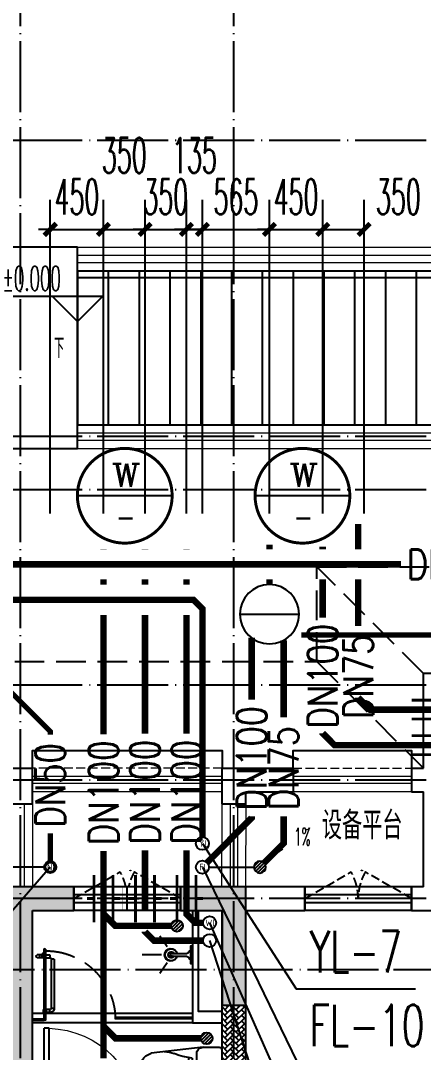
# Model space of a CAD drawing. Extents: x 27938 to 1507990, y 110129 to 923079.
# Drawn here: x 857617 to 861017, y 680459 to 689168 of the extents above; entities that cross this region are included whole.
import ezdxf
from ezdxf.enums import TextEntityAlignment as Align

# ---------------------------------------------------------------- set-up
doc = ezdxf.new("R2010")
doc.units = 0
doc.header["$LTSCALE"] = 1000
doc.header["$MEASUREMENT"] = 0
doc.linetypes.add('DASH', pattern=[0.35, 0.25, -0.1])
doc.linetypes.add('DOTE', pattern=[2.42, 2, -0.2, 0.02, -0.2])
for name, color, linetype in [('COLUMN', 9, 'Continuous'), ('CURTWALL', 4, 'Continuous'), ('DIM_ELEV', 3, 'Continuous'), ('DIM_SYMB', 3, 'Continuous'), ('DIM_凝结', 150, 'Continuous'), ('DIM_废水', 31, 'Continuous'), ('DIM_污水', 2, 'Continuous'), ('DIM_雨水', 4, 'Continuous'), ('DIM_餐饮排水', 31, 'Continuous'), ('DOTE', 1, 'Continuous'), ('IP-bath&kitchen-JOHNSON', 4, 'Continuous'), ('LVTRY', 6, 'Continuous'), ('P-bath&kitchen-JOHNSON', 4, 'Continuous'), ('PIPE-凝结', 150, 'N'), ('PIPE-废水', 31, 'TG_F'), ('PIPE-污水', 2, 'W'), ('PIPE-管井排水', 210, 'GF'), ('PIPE-雨水', 4, 'TG_Y'), ('PIPE-餐饮排水', 41, 'P'), ('PUB_HATCH', 8, 'Continuous'), ('PUB_TEXT', 4, 'Continuous'), ('STAIR', 2, 'Continuous'), ('TEXT_凝结', 7, 'Continuous'), ('TEXT_废水', 7, 'Continuous'), ('TEXT_污水', 7, 'Continuous'), ('TEXT_雨水', 7, 'Continuous'), ('TEXT_餐饮排水', 7, 'Continuous'), ('TWT_DIM', 3, 'Continuous'), ('VALVE_污水', 7, 'Continuous'), ('VALVE_餐饮排水', 7, 'Continuous'), ('VPIPE-中水', 122, 'Continuous'), ('VPIPE-凝结', 150, 'N'), ('VPIPE-废水', 31, 'Continuous'), ('VPIPE-污水', 2, 'W'), ('VPIPE-雨水', 4, 'Y'), ('VPIPE-餐饮排水', 41, 'P'), ('WALL', 9, 'Continuous'), ('WELL_污水', 2, 'Continuous'), ('WINDOW', 4, 'Continuous'), ('WINDOW_TEXT', 7, 'Continuous'), ('保温', 6, 'Continuous'), ('卫生间', 6, 'Continuous'), ('机电标识类', 1, 'Continuous'), ('看线', 251, 'Continuous')]:
    doc.layers.add(name, color=color, linetype=linetype)
for name, color, linetype, lineweight in [('平面-排水沟', 86, 'Continuous', 15), ('平面-栏杆', 135, 'Continuous', 15), ('平面-看线', 45, 'Continuous', 15), ('平面-空调室内机', 176, 'Continuous', 9), ('空调', 76, 'Continuous', 13)]:
    doc.layers.add(name, color=color, linetype=linetype, lineweight=lineweight)
doc.styles.add('_TCH_DIM', font='SIMPLEX.shx', dxfattribs={"width": 0.7, "bigfont": 'GBCBIG.shx'})
doc.styles.add('_TCH_DIM_T3', font='SIMPLEX.shx', dxfattribs={"width": 0.494118, "bigfont": 'GBCBIG.shx'})
doc.styles.add('_TCH_WINDOW', font='SIMPLEX.shx', dxfattribs={"width": 0.7, "height": 3.5, "bigfont": 'GBCBIG.shx'})
doc.styles.add('_TWT_CIRCLE', font='COMPLEX', dxfattribs={"width": 1.1, "height": 3.5, "bigfont": 'HZTXT'})
doc.styles.add('_TWT_PIPEDN', font='SIMPLEX', dxfattribs={"width": 0.8, "height": 3.5, "bigfont": 'HZTXT'})
doc.styles.add('_TWT_SERIAL', font='SIMPLEX', dxfattribs={"width": 0.8, "height": 3.5, "bigfont": 'HZTXT'})
doc.styles.get("Standard").update_dxf_attribs({"font": 'gbenor.shx', "bigfont": 'gbcbig.shx'})
doc.styles.add('TG_LINETYPE', font='SIMPLEX', dxfattribs={"width": 0.8, "height": 3, "bigfont": 'HZTXT'})
doc.linetypes.add('GF', pattern='A,3,-0.2,["GF",Standard,S=0.25,R=0,X=-0.1,Y=-0.115],-0.35', length=3.55)
doc.linetypes.add('N', pattern='A,3,-0.2,["N",Standard,S=0.25,R=0,X=-0.1,Y=-0.115],-0.2', length=3.4)
doc.linetypes.add('P', pattern='A,3,-0.2,["P",Standard,S=0.25,R=0,X=-0.1,Y=-0.115],-0.2', length=3.4)
doc.linetypes.add('TG_F', pattern='A,2,-0.3,["F",TG_LINETYPE,S=0.1,R=0,X=-0.23,Y=-0.15],0', length=2.3)
doc.linetypes.add('TG_Y', pattern='A,2,-0.229,["Y",TG_LINETYPE,S=0.1,R=0,X=-0.229,Y=-0.15],0', length=2.229)
doc.linetypes.add('W', pattern='A,3,-0.2,["W",Standard,S=0.25,R=0,X=-0.1,Y=-0.115],-0.2', length=3.4)
doc.linetypes.add('Y', pattern='A,3,-0.2,["Y",Standard,S=0.25,R=0,X=-0.1,Y=-0.115],-0.2', length=3.4)
doc.dimstyles.new('_TWT_ARCH&&100', dxfattribs={"dimtxt": 297.5, "dimasz": 100, "dimexe": 250, "dimexo": 300, "dimgap": 126.25, "dimtad": 1, "dimdec": 0, "dimzin": 0, "dimdsep": 46, "dimtxsty": '_TCH_DIM_T3', "dimblk": 'ARCHTICK', "dimcen": 0.09, "dimclrt": 7, "dimazin": 2, "dimtfac": 1, "dimtdec": 0, "dimtix": 1, "dimtmove": 2, "dimatfit": 3, "dimfxl": 1, "dimtolj": 1, "dimtzin": 0, "dimarcsym": 0})

# ---------------------------------------------------------------- blocks, each defined once
blk = doc.blocks.new('A$C148B7D8E')
at = {"layer": '卫生间', "color": 159, "linetype": 'DASH', "true_color": 0x22346e}
for p, q in [((17000, 9900), (17900, 10800)), ((17900, 10000), (17000, 9100))]:
    blk.add_line(p, q, dxfattribs=at)
blk.add_lwpolyline([(25100, 9000), (24300, 9000), (24300, 10000), (17900, 10000), (17900, 10800), (16100, 10800), (16100, 11800)], dxfattribs=at)
blk = doc.blocks.new('GFDGFSDFGD')
at = {"layer": 'PUB_HATCH'}
for points in [[(450766.6, 373023.7), (450216.6, 373023.7), (450216.6, 370023.7), (450416.6, 370023.7), (450416.6, 372823.7), (450766.6, 372823.7)], [(451666.7, 373023.7), (451666.7, 372823.7), (452016.6, 372823.7), (452016.6, 372023.7), (452216.6, 372023.7), (452216.6, 373023.7)]]:
    blk.add_hatch(color=0, dxfattribs=at).paths.add_polyline_path(points)
at = {"layer": 'COLUMN', "color": 0}
for p, q in [((450766.6, 373023.7), (450216.6, 373023.7)), ((450766.6, 372823.7), (450766.6, 373023.7)), ((451666.7, 373023.7), (451666.7, 372823.7)), ((452216.6, 373023.7), (451666.7, 373023.7)), ((452216.6, 372023.7), (452216.6, 373023.7)), ((450416.6, 370023.7), (450416.6, 372823.7)), ((450416.6, 372823.7), (450766.6, 372823.7)), ((451666.7, 372823.7), (452016.6, 372823.7)), ((452016.6, 372823.7), (452016.6, 372023.7)), ((452016.6, 372023.7), (452216.6, 372023.7))]:
    blk.add_line(p, q, dxfattribs=at)
blk = doc.blocks.new('GDFGDGRD')
at = {"layer": '保温', "linetype": 'ByBlock', "ltscale": 10}
h = blk.add_hatch(dxfattribs=at)
h.set_pattern_fill('AR-HBONE', color=251, scale=55)
h.set_pattern_definition([(45, (0, 0), (0, 47.4157523), [100.584, -33.528]), (135, (23.708, 23.708), (3e-15, 47.4157523), [100.584, -33.528])])
h.paths.add_polyline_path([(439016.6, 370023.7), (439016.6, 372023.7), (439216.6, 372023.7), (439216.6, 370023.7)])
blk = doc.blocks.new('dongkong')
blk.add_wipeout([(-603756, 210771), (-603756, 210570.8), (-603836, 210570.8), (-603836, 210771)])
at = {"layer": '机电标识类', "color": 250, "linetype": 'DASH', "ltscale": 400}
for p, q in [((-603796, 210771), (-603796, 210570.8)), ((-603896, 210670.7), (-603696, 210670.7))]:
    blk.add_line(p, q, dxfattribs=at)
at = {"layer": '空调', "color": 6, "linetype": 'DASH', "const_width": 2}
blk.add_lwpolyline([(-603756, 210771), (-603756, 210570.8), (-603836, 210570.8), (-603836, 210771)], close=True, dxfattribs=at)
blk = doc.blocks.new('rrrrrrrrrrrra')
at = {"color": 0}
for p, q in [((-112.4, 458.7), (-112.4, 324.3)), ((252.6, 483.7), (-87.4, 483.7)), ((277.6, 324.3), (277.6, 458.7)), ((-112.4, 324.3), (-63.7, -103.4)), ((-59.1, 271.1), (224.3, 271.1)), ((277.6, 324.3), (227.5, -115.6)), ((-20.6, 232.4), (-34.2, 153.6)), ((191.3, 200.5), (-26.1, 200.5)), ((185.8, 232.4), (-20.6, 232.4)), ((185.8, 232.4), (199.4, 153.6))]:
    blk.add_line(p, q, dxfattribs=at)
for centre, radius, start, end in [((-87.4, 458.7), 25, 90, 180), ((252.6, 458.7), 25, 0, 90), ((-59.1, 324.3), 53.3, 180, 270), ((224.3, 324.3), 53.3, 270, 0), ((-322.6, 209.8), 293.8, 333.53685, 351.48282), ((487.8, 209.8), 293.8, 188.51718, 206.46315), ((149, -3.2), 224.1, 158.52022, 180), ((16.2, -3.2), 224.1, 0, 21.47978), ((83.8, -63.6), 152.8, 195.07732, 340.11812)]:
    blk.add_arc(centre, radius, start, end, dxfattribs=at)
blk = doc.blocks.new('A$C1E0F638F')
at = {"color": 0}
for points in [[(499.7, 435.1), (499.7, 85.1), (0, 85.1), (0, 435.1)], [(269.9, 30), (229.9, 30), (229.9, 195), (269.9, 195)], [(119.9, 0), (179.9, 0), (179.9, 60), (119.9, 60)], [(146.9, 55), (152.9, 55), (152.9, 5), (146.9, 5)], [(229.9, 30), (269.9, 30), (269.9, 10), (229.9, 10)], [(379.9, 0), (319.9, 0), (319.9, 60), (379.9, 60)], [(352.9, 55), (346.9, 55), (346.9, 5), (352.9, 5)]]:
    blk.add_lwpolyline(points, close=True, dxfattribs=at)
blk.add_lwpolyline([(269.9, 60), (279.9, 60), (279.9, 0), (219.9, 0), (219.9, 60), (229.9, 60)], dxfattribs=at)
blk.add_circle((249.9, 236.3), 26, dxfattribs=at)
blk = doc.blocks.new('$lvtry$00000171')
at = {"color": 0}
for p, q in [((-74, 11), (-11, 74)), ((-70, -27), (27, 70)), ((-53, -53), (53, 53)), ((-27, -70), (70, 27)), ((11, -74), (74, -11))]:
    blk.add_line(p, q, dxfattribs=at)
blk.add_circle((0, 0), 75, dxfattribs=at)
blk.add_point((0, 0), dxfattribs=at)
blk = doc.blocks.new('135')
blk.add_hatch(color=0).paths.add_polyline_path([(4.8, 1.8), (3.6, -1), (-4.7, 2.5), (-3.5, 5.3)])
at = {"color": 0}
for p, q in [((-6.3, 2.6), (5.4, -2.3)), ((-5.7, 2.9), (-5.2, 2.7)), ((-5.6, 18.9), (-3.4, 19.4)), ((-3.4, 19.4), (-5.5, 19.4)), ((5.2, 10.9), (-5.3, 10.9)), ((5.2, 9.7), (-5.2, 9.7)), ((-5.2, 2.7), (-3.8, 5.9)), ((-5, 10.9), (-5, 30.5)), ((-3.8, 5.9), (5.4, 2.1)), ((0, 0), (0, 39.1)), ((5.6, 18.9), (3.4, 19.3)), ((3.4, 19.3), (5.6, 19.3)), ((4.1, -1.2), (5.4, 2.1)), ((5, 10.9), (5, 32.3)), ((4.1, -1.2), (5.7, -1.8))]:
    blk.add_line(p, q, dxfattribs=at)
for centre, radius, start, end in [((6.2, 15.8), 13.5, 151.01474, 204.84033), ((13.5, 4.2), 20.5, 163.09243, 182.0012), ((-6, 3.6), 1, 184.22753, 248.46611), ((8.6, 15.5), 14.6, 166.278, 198.09535), ((13.5, 4.2), 19.5, 163.74431, 182.52687), ((-5.5, 3.3), 0.5, 181.9385, 247.25971), ((-5.2, 22.1), 0.5, 335.76434, 151.01474), ((3.8, 18.1), 9.42, 155.76434, 171.97728), ((5.2, 22.3), 0.5, 29.84246, 204.57404), ((-5.9, 17.2), 11.7, 10.47502, 24.57404), ((29.1, 6.7), 24, 172.94395, 199.23182), ((-6.3, 15.4), 12.4, 338.64492, 16.0476), ((-6, 15.8), 13.4, 334.91114, 29.84246), ((26.4, 6.3), 20.6, 169.14538, 199.95258), ((5.9, -1.2), 1.17, 247.45971, 19.95258), ((5.9, -1.4), 0.5, 247.45971, 19.23182)]:
    blk.add_arc(centre, radius, start, end, dxfattribs=at)
blk.add_open_spline([(-5, 30.5), (-4.1, 31.3), (-2.3, 33), (0.9, 29.2), (3.5, 31.1), (5, 32.3)], degree=3, knots=[0, 0, 0, 0, 3.066329, 6.218313, 11.124135, 11.124135, 11.124135, 11.124135], dxfattribs=at)
blk = doc.blocks.new('SDFAWERAWER')
at = {"layer": 'LVTRY', "color": 0}
for p, q in [((593941.2, -1242210.1), (593783.7, -1242594.8)), ((593941.2, -1242210.1), (593964.6, -1242219.7)), ((593987.8, -1242190.5), (593978.2, -1242214)), ((594007.5, -1242226), (593978.2, -1242214)), ((594017.1, -1242202.5), (593987.8, -1242190.5)), ((594015.8, -1242220.4), (594027.2, -1242192.7)), ((594025.7, -1242203.9), (594018.5, -1242221.5)), ((594025.4, -1242210.8), (594021.5, -1242220.3)), ((594022.6, -1242211.4), (594029.8, -1242193.8)), ((594025.4, -1242210.8), (594031.1, -1242196.8)), ((594027.2, -1242192.7), (594033, -1242195.1)), ((594029.8, -1242193.8), (594031.1, -1242196.8)), ((594032.2, -1242197.2), (594033, -1242195.1)), ((594033, -1242195.1), (594034, -1242197.4)), ((594033.8, -1242197.9), (594034, -1242197.4)), ((594047.3, -1242200.9), (594035.9, -1242228.7)), ((594037.3, -1242210.8), (594088, -1242231.6)), ((594038.6, -1242229.7), (594045.2, -1242213.6)), ((594041.6, -1242228.5), (594051.2, -1242205)), ((594049.9, -1242202), (594043.3, -1242218.2)), ((594047.3, -1242200.9), (594049.9, -1242202)), ((594049.9, -1242202), (594051.2, -1242205)), ((593964.6, -1242219.7), (593807.2, -1242604.4)), ((594015.8, -1242220.4), (594021.7, -1242222.8)), ((594018.5, -1242221.5), (594021.5, -1242220.3)), ((594022.6, -1242220.7), (594021.7, -1242222.8)), ((594021.7, -1242222.8), (594023.9, -1242221.9)), ((594024.2, -1242221.4), (594023.9, -1242221.9)), ((594027.7, -1242234.3), (594078.4, -1242255)), ((594035.9, -1242228.7), (594038.6, -1242229.7)), ((594038.6, -1242229.7), (594041.6, -1242228.5)), ((594057.1, -1242246.3), (594066.7, -1242222.8)), ((593783.7, -1242594.8), (593807.2, -1242604.4)), ((593803.2, -1242641.3), (593812.8, -1242617.9)), ((593803.2, -1242641.3), (593832.6, -1242653.3)), ((593812.8, -1242617.9), (593842.2, -1242629.9)), ((593842.2, -1242629.9), (593832.6, -1242653.3)), ((593845.2, -1242628.6), (593833.8, -1242656.3)), ((593847.8, -1242629.7), (593836.5, -1242657.4)), ((593845.2, -1242628.6), (593842.2, -1242629.9)), ((593847.8, -1242629.7), (593845.2, -1242628.6)), ((593847.1, -1242661.8), (593858.5, -1242634.1)), ((593849.8, -1242662.9), (593861.2, -1242635.2)), ((593852.1, -1242661.9), (593862.1, -1242637.4)), ((593858.5, -1242634.1), (593861.2, -1242635.2)), ((593861.2, -1242635.2), (593862.1, -1242637.4)), ((593833.8, -1242656.3), (593832.6, -1242653.3)), ((593836.5, -1242657.4), (593833.8, -1242656.3)), ((593847.1, -1242661.8), (593849.8, -1242662.9))]:
    blk.add_line(p, q, dxfattribs=at)
blk.add_lwpolyline([(593823.5, -1242717), (594045.8, -1242173.9), (594036.5, -1242170.2), (593814.2, -1242713.2)], close=True, dxfattribs=at)
blk.add_arc((594075.3, -1242240), 15.3, 281.79322, 33.70188, dxfattribs=at)
for centre, major_axis, start_param, end_param in [((593974.2, -1242223.6), (3.93, 9.6), 0, 1.570796), ((593816.8, -1242608.3), (13.5, 33.1), 1.570796, 3.141593), ((593816.8, -1242608.3), (3.93, 9.6), 1.570796, 3.141593)]:
    blk.add_ellipse(centre, major_axis=major_axis, ratio=1, start_param=start_param, end_param=end_param, dxfattribs=at)
at = {"layer": 'P-bath&kitchen-JOHNSON', "color": 0, "linetype": 'DASH'}
blk.add_arc((593809.8, -1242714), 586.2, 67.53695, 157.13247, dxfattribs=at)
at = {"layer": 'LVTRY', "color": 8, "xscale": -1, "rotation": 157.7329157530927}
blk.add_blockref('135', (594045.3, -1242161.9), dxfattribs=at)
blk = doc.blocks.new('A$C5DCB2F21')
at = {"layer": 'IP-bath&kitchen-JOHNSON', "color": 0}
for p, q in [((-68.3, -213.2), (-157.7, -275)), ((68.2, -213.2), (157.6, -275)), ((-0.1, -261.4), (-0.1, -424.7))]:
    blk.add_line(p, q, dxfattribs=at)
for centre, major_axis, ratio, start_param, end_param in [((0, -178.8), (-51, 0), 0.990052, -1.36297, 4.504563), ((0, -177.8), (-26.8, 0), 0.994812, -1.167677, 4.309269)]:
    blk.add_ellipse(centre, major_axis=major_axis, ratio=ratio, start_param=start_param, end_param=end_param, dxfattribs=at)
at = {"layer": 'LVTRY', "color": 0}
for p, q in [((73.6, 0), (-73.6, 0)), ((-10.5, -173.5), (-10.5, -49.3)), ((10.6, -173.5), (10.6, -49.3))]:
    blk.add_line(p, q, dxfattribs=at)
blk.add_lwpolyline([(73.6, 0), (73.6, -15.8), (-73.6, -15.8), (-73.6, 0)], dxfattribs=at)
for points in [[(-26.3, -30.7, -0.364142), (-37.8, -15.8, -0.020495)], [(-10.5, -49.4, 0.214893), (-26.3, -30.7, 7.649644)], [(10.6, -49.3, -0.21439), (26.3, -30.7, -7.649644)], [(26.3, -30.7, 0.364142), (37.8, -15.8, 0.020495)]]:
    blk.add_lwpolyline(points, format="xyb", dxfattribs=at)
blk.add_arc((0, -173.5), 10.5, 180, 0, dxfattribs=at)
for centre, major_axis, ratio, start_param, end_param in [((0, -181.3), (53.6, 0), 0.987577, 1.76809, 7.656688), ((-12.4, -164.7), (0, 1.43), 0.85, -1.570796, 4.712389), ((12.5, -164.7), (0, 1.43), 0.85, 4.712389, 10.995574), ((-12.4, -189.2), (0, 1.43), 0.85, 4.712389, 10.995574), ((12.5, -189.2), (0, 1.43), 0.85, 4.712389, 10.995574)]:
    blk.add_ellipse(centre, major_axis=major_axis, ratio=ratio, start_param=start_param, end_param=end_param, dxfattribs=at)
blk = doc.blocks.new('$TCHSYS$DOOR2D')
for p, q in [((0.45, 0.975), (0.5, 0.975)), ((0.45, 0), (0.45, 0.975)), ((0.5, 0), (0.5, 0.975)), ((0.5, 0), (0.45, 0))]:
    blk.add_line(p, q)
at = {"lineweight": 13}
blk.add_arc((0.475, 0), 0.975, 91.4693, 180, dxfattribs=at)
blk = doc.blocks.new('DSGDFGF')
at = {"layer": 'CURTWALL', "color": 0}
for p, q in [((676992.3, 342105.3), (676292.3, 342105.3)), ((676292.3, 342105.3), (676292.3, 342055.3)), ((676992.3, 342055.3), (676992.3, 342105.3)), ((677892.3, 342105.3), (677792.3, 342105.3)), ((677792.3, 342105.3), (677792.3, 342055.3)), ((677892.3, 342055.3), (677892.3, 342105.3)), ((676292.3, 342088.7), (676992.3, 342088.7)), ((676292.3, 342072), (676992.3, 342072)), ((676292.3, 342055.3), (676992.3, 342055.3)), ((677792.3, 342088.7), (677892.3, 342088.7)), ((677792.3, 342072), (677892.3, 342072)), ((677792.3, 342055.3), (677892.3, 342055.3))]:
    blk.add_line(p, q, dxfattribs=at)
at = {"layer": 'IP-bath&kitchen-JOHNSON', "color": 0}
for p, q in [((676542.3, 342985), (677892.3, 342985)), ((676542.3, 342950), (677192.3, 342950)), ((676542.3, 342940), (677192.3, 342940)), ((676542.3, 342905), (677892.3, 342905)), ((677192.3, 342940), (677192.3, 342950)), ((677892.3, 342940), (677792.3, 342940)), ((677792.3, 342930), (677792.3, 342940)), ((677892.3, 342930), (677792.3, 342930))]:
    blk.add_line(p, q, dxfattribs=at)
for points in [[(676542.3, 343855.3), (676542.3, 342905), (676292.3, 342905)], [(676492.3, 343855.3), (676492.3, 343005), (676292.3, 343005)]]:
    blk.add_lwpolyline(points, dxfattribs=at)
at = {"layer": 'LVTRY', "color": 0}
blk.add_lwpolyline([(676892.3, 341155.3), (676292.3, 341155.3), (676292.3, 342055.3), (676892.3, 342055.3)], close=True, dxfattribs=at)
at = {"layer": 'CURTWALL', "color": 0, "xscale": 800, "yscale": 800, "zscale": 50, "rotation": 5.54452612062199e-09}
blk.add_blockref('$TCHSYS$DOOR2D', (677392.3, 342080.3), dxfattribs=at)
at = {"layer": 'IP-bath&kitchen-JOHNSON', "color": 8}
for name, p, rotation in [('A$C5DCB2F21', (676542.3, 343480.3), 90.00848852444699), ('SDFAWERAWER', (-342526.2, 1268090.5), 22.25976934310714)]:
    blk.add_blockref(name, p, dxfattribs=dict(at, rotation=rotation))
at = {"layer": 'LVTRY', "color": 8, "xscale": -0.6666666667107826, "yscale": 0.6666666667107826}
for p in [(676672.3, 343725.3), (676422.3, 342775.3)]:
    blk.add_blockref('$lvtry$00000171', p, dxfattribs=at)
at = {"layer": 'LVTRY', "color": 8, "extrusion": (0, 0, -1), "xscale": -1, "zscale": -1, "rotation": 270}
blk.add_blockref('rrrrrrrrrrrra', (-676776.1, 342422.6), dxfattribs=at)
at = {"layer": 'LVTRY', "color": 8, "xscale": -1, "rotation": 270}
blk.add_blockref('A$C1E0F638F', (676357.2, 341355.6), dxfattribs=at)
blk = doc.blocks.new('$TWTSYS$00000190')
blk.add_line((0, 0.5, 0), (0, -0.5, 0))
blk.add_circle((0, 0, 0), 0.5)
blk = doc.blocks.new('A$C62CD4B6E')
at = {"layer": 'DIM_ELEV', "color": 8}
for p, q in [((15690, -1018.5), (14759.1, -1018.5)), ((15480, -1228.5), (15270, -1018.5)), ((15480, -1228.5), (15690, -1018.5))]:
    blk.add_line(p, q, dxfattribs=at)
at = {"layer": 'DIM_SYMB', "color": 8}
blk.add_lwpolyline([(15380.6, -1450, 0, 0, 0), (19900, -1450, 0, 40, 0), (19750, -1450, 0, 0, 0)], format="xyseb", dxfattribs=at)
at = {"layer": 'STAIR', "color": 8}
for p, q in [((15480, -800), (19900, -800)), ((15480, -800), (15480, -2100)), ((19900, -860), (15480, -860)), ((15740, -800), (15740, -2100)), ((16000, -800), (16000, -2100)), ((16260, -800), (16260, -2100)), ((16520, -800), (16520, -2100)), ((16780, -800), (16780, -2100)), ((17040, -800), (17040, -2100)), ((17300, -800), (17300, -2100)), ((17560, -800), (17560, -2100)), ((17820, -800), (17820, -2100)), ((18080, -800), (18080, -2100)), ((18340, -800), (18340, -2100)), ((15480, -2100), (19900, -2100))]:
    blk.add_line(p, q, dxfattribs=at)
blk.add_lwpolyline([(15480, -600), (13980, -600), (13980, -2300), (15480, -2300)], close=True, dxfattribs=at)
at = {"layer": '平面-栏杆', "color": 8}
for p, q in [((15480, -670), (20100, -670)), ((15480, -730), (20100, -730)), ((15480, -2170), (19900, -2170)), ((15480, -2230), (19900, -2230))]:
    blk.add_line(p, q, dxfattribs=at)
at = {"layer": '平面-看线', "color": 8}
for p, q in [((15480, -600), (20100, -600)), ((15480, -800), (15480, -600)), ((15480, -800), (20100, -800)), ((15480, -2100), (19900, -2100)), ((15480, -2300), (15480, -2100)), ((15480, -2300), (19900, -2300))]:
    blk.add_line(p, q, dxfattribs=at)
at = {"layer": 'DIM_ELEV', "color": 7, "style": '_TCH_DIM', "width": 0.494118}
blk.add_text('%%P0.000', height=208.25, dxfattribs=at).set_placement((14845.9, -969.5))
at = {"layer": 'DIM_SYMB', "color": 7, "style": '_TCH_DIM', "width": 0.7}
blk.add_text('下', height=168.8, dxfattribs=at).set_placement((15281.6, -1537.5))
blk = doc.blocks.new('_ArchTick')
at = {"color": 0, "linetype": 'ByBlock', "const_width": 0.4}
blk.add_lwpolyline([(-0.5, -0.5), (0.5, 0.5)], dxfattribs=at)
blk = doc.blocks.new('*D701')
at = {"layer": 'Defpoints', "color": 0}
for p in [(860516.6, 687405.6), (860166.6, 684707.2), (860516.6, 684707.2)]:
    blk.add_point(p, dxfattribs=at)
at = {"layer": 'TWT_DIM', "color": 0, "lineweight": -2}
for p, q in [((860166.6, 685007.2), (860166.6, 687655.6)), ((860516.6, 685007.2), (860516.6, 687655.6)), ((860166.6, 687405.6), (860516.6, 687405.6))]:
    blk.add_line(p, q, dxfattribs=at)
at = {"layer": 'TWT_DIM', "color": 0, "lineweight": -2, "xscale": 100, "yscale": 100, "zscale": 100, "rotation": 180}
blk.add_blockref('_ArchTick', (860166.6, 687405.6), dxfattribs=at)
at = {"layer": 'TWT_DIM', "color": 0, "lineweight": -2, "xscale": 100, "yscale": 100, "zscale": 100}
blk.add_blockref('_ArchTick', (860516.6, 687405.6), dxfattribs=at)
at = {"layer": 'TWT_DIM', "color": 7, "insert": (860805.6, 687680.6), "char_height": 297.5, "attachment_point": 5, "style": '_TCH_DIM_T3'}
blk.add_mtext('\\A1;350', dxfattribs=at)
blk = doc.blocks.new('*D702')
at = {"layer": 'Defpoints', "color": 0}
for p in [(860166.6, 687405.6), (859716.6, 684707.2), (860166.6, 684707.2)]:
    blk.add_point(p, dxfattribs=at)
at = {"layer": 'TWT_DIM', "color": 0, "lineweight": -2}
for p, q in [((859716.6, 685007.2), (859716.6, 687655.6)), ((860166.6, 685007.2), (860166.6, 687655.6)), ((859716.6, 687405.6), (859616.6, 687405.6)), ((859716.6, 687405.6), (860166.6, 687405.6)), ((860166.6, 687405.6), (860266.6, 687405.6))]:
    blk.add_line(p, q, dxfattribs=at)
at = {"layer": 'TWT_DIM', "color": 0, "lineweight": -2, "xscale": 100, "yscale": 100, "zscale": 100}
blk.add_blockref('_ArchTick', (859716.6, 687405.6), dxfattribs=at)
at = {"layer": 'TWT_DIM', "color": 0, "lineweight": -2, "xscale": 100, "yscale": 100, "zscale": 100, "rotation": 180}
blk.add_blockref('_ArchTick', (860166.6, 687405.6), dxfattribs=at)
at = {"layer": 'TWT_DIM', "color": 7, "insert": (859941.6, 687680.6), "char_height": 297.5, "attachment_point": 5, "style": '_TCH_DIM_T3'}
blk.add_mtext('\\A1;450', dxfattribs=at)
blk = doc.blocks.new('*D703')
at = {"layer": 'Defpoints', "color": 0}
for p in [(859716.6, 687405.6), (859151.6, 684707.2), (859716.6, 684707.2)]:
    blk.add_point(p, dxfattribs=at)
at = {"layer": 'TWT_DIM', "color": 0, "lineweight": -2}
for p, q in [((859151.6, 685007.2), (859151.6, 687655.6)), ((859716.6, 685007.2), (859716.6, 687655.6)), ((859151.6, 687405.6), (859051.6, 687405.6)), ((859151.6, 687405.6), (859716.6, 687405.6)), ((859716.6, 687405.6), (859816.6, 687405.6))]:
    blk.add_line(p, q, dxfattribs=at)
at = {"layer": 'TWT_DIM', "color": 0, "lineweight": -2, "xscale": 100, "yscale": 100, "zscale": 100}
blk.add_blockref('_ArchTick', (859151.6, 687405.6), dxfattribs=at)
at = {"layer": 'TWT_DIM', "color": 0, "lineweight": -2, "xscale": 100, "yscale": 100, "zscale": 100, "rotation": 180}
blk.add_blockref('_ArchTick', (859716.6, 687405.6), dxfattribs=at)
at = {"layer": 'TWT_DIM', "color": 7, "insert": (859434.1, 687680.6), "char_height": 297.5, "attachment_point": 5, "style": '_TCH_DIM_T3'}
blk.add_mtext('\\A1;565', dxfattribs=at)
blk = doc.blocks.new('*D704')
at = {"layer": 'Defpoints', "color": 0}
for p in [(859151.6, 687405.6), (859016.6, 684707.2), (859151.6, 684707.2)]:
    blk.add_point(p, dxfattribs=at)
at = {"layer": 'TWT_DIM', "color": 0, "lineweight": -2}
for p, q in [((859016.6, 685007.2), (859016.6, 687655.6)), ((859151.6, 685007.2), (859151.6, 687655.6)), ((859016.6, 687405.6), (858916.6, 687405.6)), ((859016.6, 687405.6), (859151.6, 687405.6)), ((859151.6, 687405.6), (859251.6, 687405.6))]:
    blk.add_line(p, q, dxfattribs=at)
at = {"layer": 'TWT_DIM', "color": 0, "lineweight": -2, "xscale": 100, "yscale": 100, "zscale": 100}
blk.add_blockref('_ArchTick', (859016.6, 687405.6), dxfattribs=at)
at = {"layer": 'TWT_DIM', "color": 0, "lineweight": -2, "xscale": 100, "yscale": 100, "zscale": 100, "rotation": 180}
blk.add_blockref('_ArchTick', (859151.6, 687405.6), dxfattribs=at)
at = {"layer": 'TWT_DIM', "color": 7, "insert": (859084.1, 688030.6), "char_height": 297.5, "attachment_point": 5, "style": '_TCH_DIM_T3'}
blk.add_mtext('\\A1;135', dxfattribs=at)
blk = doc.blocks.new('*D705')
at = {"layer": 'Defpoints', "color": 0}
for p in [(859016.6, 687405.6), (858666.6, 684707.2), (859016.6, 684707.2)]:
    blk.add_point(p, dxfattribs=at)
at = {"layer": 'TWT_DIM', "color": 0, "lineweight": -2}
for p, q in [((858666.6, 685007.2), (858666.6, 687655.6)), ((859016.6, 685007.2), (859016.6, 687655.6)), ((858666.6, 687405.6), (858566.6, 687405.6)), ((858666.6, 687405.6), (859016.6, 687405.6)), ((859016.6, 687405.6), (859116.6, 687405.6))]:
    blk.add_line(p, q, dxfattribs=at)
at = {"layer": 'TWT_DIM', "color": 0, "lineweight": -2, "xscale": 100, "yscale": 100, "zscale": 100}
blk.add_blockref('_ArchTick', (858666.6, 687405.6), dxfattribs=at)
at = {"layer": 'TWT_DIM', "color": 0, "lineweight": -2, "xscale": 100, "yscale": 100, "zscale": 100, "rotation": 180}
blk.add_blockref('_ArchTick', (859016.6, 687405.6), dxfattribs=at)
at = {"layer": 'TWT_DIM', "color": 7, "insert": (858841.6, 687680.6), "char_height": 297.5, "attachment_point": 5, "style": '_TCH_DIM_T3'}
blk.add_mtext('\\A1;350', dxfattribs=at)
blk = doc.blocks.new('*D706')
at = {"layer": 'Defpoints', "color": 0}
for p in [(858666.6, 687405.6), (858316.6, 684707.2), (858666.6, 684707.2)]:
    blk.add_point(p, dxfattribs=at)
at = {"layer": 'TWT_DIM', "color": 0, "lineweight": -2}
for p, q in [((858316.6, 685007.2), (858316.6, 687655.6)), ((858666.6, 685007.2), (858666.6, 687655.6)), ((858316.6, 687405.6), (858666.6, 687405.6))]:
    blk.add_line(p, q, dxfattribs=at)
at = {"layer": 'TWT_DIM', "color": 0, "lineweight": -2, "xscale": 100, "yscale": 100, "zscale": 100, "rotation": 180}
blk.add_blockref('_ArchTick', (858316.6, 687405.6), dxfattribs=at)
at = {"layer": 'TWT_DIM', "color": 0, "lineweight": -2, "xscale": 100, "yscale": 100, "zscale": 100}
blk.add_blockref('_ArchTick', (858666.6, 687405.6), dxfattribs=at)
at = {"layer": 'TWT_DIM', "color": 7, "insert": (858491.6, 688030.6), "char_height": 297.5, "attachment_point": 5, "style": '_TCH_DIM_T3'}
blk.add_mtext('\\A1;350', dxfattribs=at)
blk = doc.blocks.new('*D707')
at = {"layer": 'Defpoints', "color": 0}
for p in [(858316.6, 687405.6), (857866.6, 684707.2), (858316.6, 684707.2)]:
    blk.add_point(p, dxfattribs=at)
at = {"layer": 'TWT_DIM', "color": 0, "lineweight": -2}
for p, q in [((857866.6, 685007.2), (857866.6, 687655.6)), ((858316.6, 685007.2), (858316.6, 687655.6)), ((857866.6, 687405.6), (857766.6, 687405.6)), ((857866.6, 687405.6), (858316.6, 687405.6)), ((858316.6, 687405.6), (858416.6, 687405.6))]:
    blk.add_line(p, q, dxfattribs=at)
at = {"layer": 'TWT_DIM', "color": 0, "lineweight": -2, "xscale": 100, "yscale": 100, "zscale": 100}
blk.add_blockref('_ArchTick', (857866.6, 687405.6), dxfattribs=at)
at = {"layer": 'TWT_DIM', "color": 0, "lineweight": -2, "xscale": 100, "yscale": 100, "zscale": 100, "rotation": 180}
blk.add_blockref('_ArchTick', (858316.6, 687405.6), dxfattribs=at)
at = {"layer": 'TWT_DIM', "color": 7, "insert": (858091.6, 687680.6), "char_height": 297.5, "attachment_point": 5, "style": '_TCH_DIM_T3'}
blk.add_mtext('\\A1;450', dxfattribs=at)
blk = doc.blocks.new('$WINLIB2D$00000001')
at = {"color": 0}
for points in [[(-0.5, 0.5), (-0.5, -0.5)], [(-0.5, 0.5), (0.5, 0.5)], [(0.5, -0.5), (0.5, 0.5)], [(0.5, 0.1667), (-0.5, 0.1667)], [(0.5, -0.1667), (-0.5, -0.1667)], [(-0.5, -0.5), (0.5, -0.5)]]:
    blk.add_lwpolyline(points, dxfattribs=at)
blk = doc.blocks.new('$VALVE$00000553')
at = {"const_width": 30}
for points in [[(0, 100), (-250, 100), (-250, 100)], [(0, 100), (0, 175)], [(0, 100), (250, 100), (250, 100)], [(-250, -100), (-250, -100), (0, -100)], [(250, -100), (250, -100), (0, -100)], [(0, -175), (0, -100)]]:
    blk.add_lwpolyline(points, dxfattribs=at)

msp = doc.modelspace()

# ---------------------------------------------------------------- hatches: boundary and pattern name
at = {"layer": 'PIPE-凝结'}
for points in [[(857866.6, 683168.5), (857882.5, 683184.4), (857889.1, 683177.8)], [(857866.6, 683168.5), (857889.1, 683168.5), (857889.1, 683177.8)]]:
    msp.add_hatch(color=256, dxfattribs=at).paths.add_polyline_path(points)
at = {"layer": 'PIPE-废水'}
for points in [[(859566.6, 682437.2), (859586, 682417.7), (859594.1, 682425.8)], [(859566.6, 682437.2), (859594.1, 682437.2), (859594.1, 682425.8)], [(859836.6, 682222.7), (859856, 682203.3), (859864.1, 682211.3)], [(859836.6, 682222.7), (859864.1, 682222.7), (859864.1, 682211.3)]]:
    msp.add_hatch(color=256, dxfattribs=at).paths.add_polyline_path(points)
at = {"layer": 'PIPE-污水'}
for points in [[(859016.6, 681627.2), (858997.1, 681607.7), (858989.1, 681615.8)], [(859016.6, 681627.2), (858989.1, 681627.2), (858989.1, 681615.8)], [(858416.6, 681527.2), (858397.1, 681507.7), (858405.2, 681499.7)], [(858416.6, 681527.2), (858416.6, 681499.7), (858405.2, 681499.7)], [(859091.6, 681552.2), (859072.1, 681532.7), (859080.2, 681524.7)], [(859091.6, 681552.2), (859091.6, 681524.7), (859080.2, 681524.7)], [(858416.6, 680577.2), (858397.1, 680557.7), (858405.2, 680549.7)], [(858416.6, 680577.2), (858416.6, 680549.7), (858405.2, 680549.7)]]:
    msp.add_hatch(color=256, dxfattribs=at).paths.add_polyline_path(points)
at = {"layer": 'PIPE-雨水'}
for points in [[(859076.6, 684278.2), (859076.6, 684305.7), (859088, 684305.7)], [(859076.6, 684278.2), (859096, 684297.6), (859088, 684305.7)], [(859151.6, 684203.2), (859171, 684222.6), (859179.1, 684214.6)], [(859151.6, 684203.2), (859179.1, 684203.2), (859179.1, 684214.6)]]:
    msp.add_hatch(color=256, dxfattribs=at).paths.add_polyline_path(points)
at = {"layer": 'PIPE-餐饮排水'}
for points in [[(860466.6, 683452.2), (860447.1, 683432.7), (860439.1, 683440.8)], [(860466.6, 683452.2), (860439.1, 683452.2), (860439.1, 683440.8)], [(860566.6, 683352.2), (860547.1, 683332.7), (860555.2, 683324.7)], [(860566.6, 683352.2), (860566.6, 683324.7), (860555.2, 683324.7)], [(860166.6, 683152.2), (860147.1, 683132.7), (860139.1, 683140.8)], [(860166.6, 683152.2), (860139.1, 683152.2), (860139.1, 683140.8)], [(860266.6, 683052.2), (860247.1, 683032.7), (860255.2, 683024.7)], [(860266.6, 683052.2), (860266.6, 683024.7), (860255.2, 683024.7)], [(858666.6, 681477.2), (858639.1, 681477.2), (858639.1, 681465.8)], [(858666.6, 681477.2), (858647.1, 681457.7), (858639.1, 681465.8)], [(858741.6, 681402.2), (858722.1, 681382.7), (858730.2, 681374.7)], [(858741.6, 681402.2), (858741.6, 681374.7), (858730.2, 681374.7)]]:
    msp.add_hatch(color=256, dxfattribs=at).paths.add_polyline_path(points)

# ---------------------------------------------------------------- linework, layer by layer
at = {"layer": 'DIM_凝结'}
msp.add_line((857866.6, 682022.7), (856934.2, 680948.7), dxfattribs=at)
at = {"layer": 'DIM_废水'}
msp.add_line((859151.6, 682022.2), (859952.6, 680370.8), dxfattribs=at)
at = {"layer": 'DIM_污水'}
for p, q in [((858895.9, 685157.2), (858095.9, 685157.2)), ((860395.9, 685157.2), (859595.9, 685157.2)), ((859211.4, 681552.2), (859996.3, 679784.5))]:
    msp.add_line(p, q, dxfattribs=at)
at = {"layer": 'DIM_污水', "const_width": 25}
for points in [[(858895.9, 685157.2, 1), (858095.9, 685157.2, 1)], [(860395.9, 685157.2, 1), (859595.9, 685157.2, 1)]]:
    msp.add_lwpolyline(points, format="xyb", close=True, dxfattribs=at)
at = {"layer": 'DIM_雨水'}
for p, q in [((859151.6, 682222.2), (859942.1, 680994.3)), ((859942.1, 680994.3), (860949, 680994.3))]:
    msp.add_line(p, q, dxfattribs=at)
at = {"layer": 'DIM_餐饮排水'}
msp.add_line((859211.4, 681402.2), (859943.6, 679152.2), dxfattribs=at)
at = {"layer": 'DOTE', "color": 169, "linetype": 'DOTE', "ltscale": 0.3}
for p, q in [((857616.6, 678957.2), (857616.6, 690157.2)), ((859416.6, 678957.2), (859416.6, 690157.2)), ((879916.6, 688157.2), (825916.6, 688157.2)), ((879916.6, 685657.2), (825916.6, 685657.2)), ((879916.6, 685207.2), (825916.6, 685207.2)), ((879916.6, 683557.2), (825916.6, 683557.2)), ((879916.6, 682757.2), (825916.6, 682757.2)), ((825916.6, 681157.4), (879916.6, 681157.4))]:
    msp.add_line(p, q, dxfattribs=at)
at = {"layer": 'PIPE-凝结', "ltscale": 0.5, "const_width": 45}
for points in [[(857866.6, 683168.5), (856842.7, 684192.4)], [(857866.6, 683140.5), (857866.6, 683168.5)], [(857866.6, 682072.7), (857866.6, 682307.2)]]:
    msp.add_lwpolyline(points, dxfattribs=at)
at = {"layer": 'PIPE-废水', "ltscale": 0.5, "const_width": 55}
for points in [[(859566.6, 683435.8), (859566.6, 683958)], [(859836.6, 683285.7), (859836.6, 683937.3)], [(859566.6, 682437.2), (859566.6, 682450.1)], [(859836.6, 682222.7), (859836.6, 682452.4)], [(859190.5, 682061.1), (859566.6, 682437.2)], [(859670.5, 682056.6), (859836.6, 682222.7)]]:
    msp.add_lwpolyline(points, dxfattribs=at)
at = {"layer": 'PIPE-污水', "ltscale": 0.5, "const_width": 55}
for points in [[(858316.6, 684705.7), (858316.6, 684707.2)], [(859016.6, 684705.7), (859016.6, 684707.2)], [(859717.6, 684705.7), (859717.6, 684745)], [(858316.6, 684405.7), (858316.6, 684450.7)], [(859016.6, 684405.7), (859016.6, 684450.7)], [(859717.6, 684407.2), (859717.6, 684450.7)], [(858316.6, 683144), (858316.6, 684150.7)], [(859016.6, 683150), (859016.6, 684150.7)], [(858316.6, 681627.2), (858316.6, 682158.3)], [(859016.6, 681627.2), (859016.6, 682164.3)], [(858316.6, 680677.2), (858316.6, 681627.2)], [(859091.6, 681552.2), (859016.6, 681627.2)], [(858416.6, 681527.2), (858890, 681527.2)], [(859091.6, 681552.2), (859156.4, 681552.2)], [(858416.6, 680577.2), (858316.6, 680677.2)], [(858316.6, 680407), (858316.6, 680677.2)], [(858416.6, 680577.2), (859136.6, 680577.2)]]:
    msp.add_lwpolyline(points, dxfattribs=at)
at = {"layer": 'PIPE-管井排水', "ltscale": 0.5, "const_width": 45}
msp.add_lwpolyline([(859985.6, 683982.2), (861141.6, 683982.2)], dxfattribs=at)
at = {"layer": 'PIPE-雨水', "ltscale": 0.5, "const_width": 55}
for points in [[(857022.4, 684578.2), (860827.4, 684578.2)], [(859076.6, 684278.2), (857022.4, 684278.2)], [(859076.6, 684278.2), (859151.6, 684203.2)], [(859151.6, 682277.2), (859151.6, 684203.2)]]:
    msp.add_lwpolyline(points, dxfattribs=at)
at = {"layer": 'PIPE-餐饮排水', "ltscale": 0.5, "const_width": 55}
for points in [[(860466.6, 684705.7), (860466.6, 684920.2)], [(858666.6, 684705.7), (858666.6, 684707.2)], [(860166.6, 684705.7), (860166.6, 684726.7)], [(858666.6, 684405.7), (858666.6, 684450.7)], [(860166.6, 684129.2), (860166.6, 684450.7)], [(860466.6, 684058.3), (860466.6, 684450.7)], [(858666.6, 683150), (858666.6, 684150.7)], [(860566.6, 683352.2), (860466.6, 683452.2)], [(860566.6, 683352.2), (861892, 683352.2)], [(860266.6, 683052.2), (860166.6, 683152.2)], [(860266.6, 683052.2), (863511.4, 683052.2)], [(858666.6, 681477.2), (858741.6, 681402.2)], [(859156.4, 681402.2), (858741.6, 681402.2)]]:
    msp.add_lwpolyline(points, dxfattribs=at)
at = {"layer": 'VPIPE-中水', "color": 8, "linetype": 'Continuous'}
msp.add_circle((859211.4, 681552.2), 55, dxfattribs=at)
at = {"layer": 'VPIPE-凝结', "color": 8, "ltscale": 0.1}
for p, q in [((857826.6, 682022.7), (857446.6, 682022.7)), ((859206.6, 682022.7), (859586.6, 682022.7))]:
    msp.add_line(p, q, dxfattribs=at)
at = {"layer": 'VPIPE-凝结'}
msp.add_circle((857866.6, 682022.7), 50, dxfattribs=at)
at = {"layer": 'VPIPE-凝结', "color": 8}
msp.add_circle((857866.6, 682022.7), 40, dxfattribs=at)
at = {"layer": 'VPIPE-废水', "color": 8}
msp.add_circle((859151.6, 682022.2), 55, dxfattribs=at)
at = {"layer": 'VPIPE-废水'}
msp.add_circle((859151.6, 682022.2), 55, dxfattribs=at)
at = {"layer": 'VPIPE-污水'}
msp.add_circle((859211.4, 681552.2), 55, dxfattribs=at)
at = {"layer": 'VPIPE-雨水', "color": 8}
msp.add_circle((859151.6, 682222.2), 55, dxfattribs=at)
at = {"layer": 'VPIPE-雨水'}
msp.add_circle((859151.6, 682222.2), 55, dxfattribs=at)
at = {"layer": 'VPIPE-餐饮排水'}
msp.add_circle((859211.4, 681402.2), 55, dxfattribs=at)
at = {"layer": 'WALL', "color": 8}
for p, q in [((861016.6, 682857.2), (861016.6, 683657.2)), ((861716.6, 683657.2), (861016.6, 683657.2)), ((857116.6, 682857.2), (857716.6, 682857.2)), ((857716.6, 682557.2), (857716.6, 682857.2)), ((859316.6, 682857.2), (859916.6, 682857.2)), ((859316.6, 682557.2), (859316.6, 682857.2)), ((859916.6, 682857.2), (859916.6, 682657.2)), ((860916.6, 682857.2), (861016.6, 682857.2)), ((860916.6, 682857.2), (860916.6, 682657.2)), ((859516.6, 682657.2), (859916.6, 682657.2)), ((859516.6, 682557.2), (859516.6, 682657.2)), ((860916.6, 682657.2), (861016.6, 682657.2)), ((861016.6, 681857.2), (861016.6, 682657.2)), ((857516.6, 682557.2), (857716.6, 682557.2)), ((859316.6, 682557.2), (859516.6, 682557.2)), ((858066.6, 681857.2), (857616.6, 681857.2)), ((858066.6, 681657.2), (858066.6, 681857.2)), ((859416.6, 681857.2), (858966.6, 681857.2)), ((858966.6, 681857.2), (858966.6, 681657.2)), ((860016.6, 681857.2), (859416.6, 681857.2)), ((860016.6, 681657.2), (860016.6, 681857.2)), ((861016.6, 681857.2), (860916.6, 681857.2)), ((860916.6, 681857.2), (860916.6, 681657.2)), ((857716.6, 681657.2), (858066.6, 681657.2)), ((857716.6, 678957.2), (857716.6, 681657.2)), ((858966.6, 681657.2), (859316.6, 681657.2)), ((859316.6, 678957.2), (859316.6, 681657.2)), ((859516.6, 678857.2), (859516.6, 681657.2)), ((859516.6, 681657.2), (860016.6, 681657.2)), ((860916.6, 681657.2), (861116.6, 681657.2))]:
    msp.add_line(p, q, dxfattribs=at)
at = {"layer": 'WINDOW', "color": 8, "linetype": 'DASH', "ltscale": 0.3}
for points in [[(858066.7, 681757.2), (858456.4, 681982.1, -0.131605), (858516.7, 681757.2)], [(858966.7, 681757.2), (858576.9, 681982.1, 0.131605), (858516.7, 681757.2)], [(860016.6, 681757.2), (860406.3, 681982.1, -0.131605), (860466.6, 681757.2)], [(860916.6, 681757.2), (860526.8, 681982.1, 0.131605), (860466.6, 681757.2)]]:
    msp.add_lwpolyline(points, format="xyb", dxfattribs=at)
at = {"layer": '平面-排水沟', "color": 8}
msp.add_lwpolyline([(859888.9, 682245.1, 0, 0, 0), (859710.5, 682085.5, 0, 40, 0), (859822.3, 682185.5, 0, 0, 0)], format="xyseb", dxfattribs=at)
at = {"layer": '平面-栏杆', "color": 8}
for points in [[(859316.6, 682787.2), (857716.6, 682787.5)], [(859316.6, 682727.2), (857716.6, 682727.5)], [(860916.6, 682787.3), (859916.6, 682787.5)], [(860916.6, 682727.3), (859916.6, 682727.5)], [(857646.6, 682557.2), (857646.3, 681857.2)], [(859386.6, 682557.2), (859386.3, 681857.2)], [(859446.6, 682557.2), (859446.3, 681857.2)]]:
    msp.add_lwpolyline(points, dxfattribs=at)
at = {"layer": '平面-看线', "color": 8}
msp.add_line((859316.3, 681857.2), (859316.6, 682557.2), dxfattribs=at)
at = {"layer": '平面-看线', "color": 8, "linetype": 'DASH', "ltscale": 0.3}
for points in [[(859316.6, 682857.2), (857716.6, 682857.2)], [(859916.6, 682857.2), (860916.6, 682857.2)]]:
    msp.add_lwpolyline(points, dxfattribs=at)
at = {"layer": '平面-看线', "color": 8}
for points in [[(859316.6, 682657.2), (857716.6, 682657.2)], [(860916.6, 682657.2), (859916.6, 682657.2)], [(857716.6, 682557.2), (857716.3, 681857.2)], [(859516.6, 682557.2), (859516.3, 681857.2)]]:
    msp.add_lwpolyline(points, dxfattribs=at)
at = {"layer": '看线', "color": 8, "ltscale": 0.5}
for points in [[(857716.6, 682857.2), (857716.6, 683007.2), (859316.6, 683007.2), (859316.6, 682857.2)], [(859916.6, 682857.2), (859916.6, 683007.2), (860916.6, 683007.2), (860916.6, 682857.2)]]:
    msp.add_lwpolyline(points, dxfattribs=at)

# ---------------------------------------------------------------- block references
at = {"color": 8, "xscale": -1}
for name, p in [('A$C148B7D8E', (878016.6, 673757.2)), ('GDFGDGRD', (1298533.2, 308833.4))]:
    msp.add_blockref(name, p, dxfattribs=at)
at = {"ltscale": 0.5}
msp.add_blockref('A$C62CD4B6E', (842616.6, 687857.2), dxfattribs=at)
at = {"color": 8}
msp.add_blockref('GFDGFSDFGD', (407300, 308833.4), dxfattribs=at)
at = {"layer": 'LVTRY', "color": 8, "xscale": -0.6666666667107825, "yscale": 0.6666666667107825, "rotation": 90.00000000602213}
msp.add_blockref('$lvtry$00000171', (859636.6, 682022.7), dxfattribs=at)
at = {"layer": 'VALVE_污水', "xscale": 0.8, "yscale": 0.8, "zscale": 0.8, "rotation": 90.00000000024905}
msp.add_blockref('$VALVE$00000553', (859016.6, 681757.2), dxfattribs=at)
at = {"layer": 'VALVE_餐饮排水', "xscale": 0.8, "yscale": 0.8, "zscale": 0.8}
for p, rotation in [((861116.6, 683352.2), 359.9999930846785), ((861116.6, 683052.2), 359.9999936556488)]:
    msp.add_blockref('$VALVE$00000553', p, dxfattribs=dict(at, rotation=rotation))
at = {"layer": 'WELL_污水', "xscale": -500, "yscale": 500, "zscale": 500, "rotation": 90}
msp.add_blockref('$TWTSYS$00000190', (859717.6, 684157.2), dxfattribs=at)
at = {"layer": 'WINDOW', "color": 8}
ref = msp.add_blockref('$WINLIB2D$00000001', (860466.6, 681757.2), dxfattribs=dict(at, xscale=-900, yscale=-200, zscale=-900, rotation=2.464015854641344e-09))
ref.add_attrib('A', 'C0914', (860491.2, 681992.5), dxfattribs={"layer": 'WINDOW_TEXT', "color": 8, "ltscale": 0.5, "height": 4.25, "rotation": 0, "style": '_TCH_WINDOW', "width": 0.494118})

# ---------------------------------------------------------------- texts
at = {"layer": 'DIM_废水', "color": 7, "style": '_TWT_SERIAL', "width": 0.64}
msp.add_text('FL-10', height=350, dxfattribs=at).set_placement((860056, 680510.8))
at = {"layer": 'DIM_污水', "color": 7, "style": '_TWT_CIRCLE'}
for s, height, width, p, p2 in [('W', 193.3, 1.1, (858384.5, 685233.5), (858629.5, 685233.5)), ('W', 193.3, 1.1, (859884.5, 685233.5), (860129.5, 685233.5)), ('-', 207, 0.855556, (858420, 684875.9), (858586.9, 684875.9)), ('-', 207, 0.855556, (859920, 684875.9), (860086.9, 684875.9))]:
    msp.add_text(s, height=height, dxfattribs=dict(at, width=width)).set_placement(p, p2, align=Align.FIT)
at = {"layer": 'DIM_雨水', "color": 7, "style": '_TWT_SERIAL', "width": 0.64}
msp.add_text('YL-7', height=350, dxfattribs=at).set_placement((860057.7, 681134.3))
at = {"layer": 'PUB_TEXT', "color": 8}
for s, height, p in [('设备平台', 236.31, (860160, 682256.1)), ('YL', 56, (859121.2, 682194.2)), ('NL', 56, (857838.6, 681994.7)), ('FL', 56, (859125.9, 681994.2)), ('WL', 56, (859176.4, 681524.2))]:
    msp.add_text(s, height=height, dxfattribs=at).set_placement(p)
at = {"layer": 'TEXT_凝结', "style": '_TWT_PIPEDN', "width": 0.8}
msp.add_text('DN50', height=250, rotation=90, dxfattribs=at).set_placement((857991.6, 682357.2))
at = {"layer": 'TEXT_废水', "style": '_TWT_PIPEDN', "width": 0.8}
for s, p in [('DN100', (859691.6, 682500.1)), ('DN75', (859961.6, 682502.4))]:
    msp.add_text(s, height=250, rotation=90, dxfattribs=at).set_placement(p)
at = {"layer": 'TEXT_污水', "style": '_TWT_PIPEDN', "width": 0.8}
for p in [(858441.6, 682208.3), (858791.6, 682214.3), (859141.6, 682214.3)]:
    msp.add_text('DN100', height=250, rotation=90, dxfattribs=at).set_placement(p)
at = {"layer": 'TEXT_雨水', "style": '_TWT_PIPEDN', "width": 0.8}
msp.add_text('DN100', height=250, dxfattribs=at).set_placement((860877.4, 684453.2))
at = {"layer": 'TEXT_餐饮排水', "style": '_TWT_PIPEDN', "width": 0.8}
for s, p in [('DN100', (860291.6, 683193.5)), ('DN75', (860591.6, 683275))]:
    msp.add_text(s, height=250, rotation=90, dxfattribs=at).set_placement(p)
at = {"layer": '平面-排水沟', "color": 7, "style": '_TCH_DIM', "width": 0.494118}
msp.add_text('1%', height=148.75, dxfattribs=at).set_placement((859926.2, 682204.1))

# ---------------------------------------------------------------- dimensions: what is measured, and where the dimension line sits
at = {"layer": 'TWT_DIM'}
for base, p1, p2, picture, middle in [((858666.6, 687405.6), (858316.6, 684707.2), (858666.6, 684707.2), '*D706', (858491.6, 688030.6)), ((859151.6, 687405.6), (859016.6, 684707.2), (859151.6, 684707.2), '*D704', (859084.1, 688030.6)), ((860516.6, 687405.6), (860166.6, 684707.2), (860516.6, 684707.2), '*D701', (860805.6, 687680.6))]:
    dim = msp.add_linear_dim(base=base, p1=p1, p2=p2, angle=0, dimstyle='_TWT_ARCH&&100', dxfattribs=at)
    dim.commit()
    dim.dimension.update_dxf_attribs({"geometry": picture, "text_midpoint": middle, "dimtype": 129})
for p1, p2, picture, middle in [((857866.6, 684707.2), (858316.6, 684707.2), '*D707', (858091.6, 687680.6)), ((858666.6, 684707.2), (859016.6, 684707.2), '*D705', (858841.6, 687680.6)), ((859151.6, 684707.2), (859716.6, 684707.2), '*D703', (859434.1, 687680.6)), ((859716.6, 684707.2), (860166.6, 684707.2), '*D702', (859941.6, 687680.6))]:
    dim = msp.add_aligned_dim(p1=p1, p2=p2, distance=2698.4, dimstyle='_TWT_ARCH&&100', dxfattribs=at)
    dim.commit()
    dim.dimension.update_dxf_attribs({"geometry": picture, "text_midpoint": middle})

# ---------------------------------------------------------------- next in the draw order: block references
at = {"layer": '平面-空调室内机', "color": 8, "ltscale": 0.3, "xscale": -1, "rotation": 180}
msp.add_blockref('dongkong', (1462312.6, 892428), dxfattribs=at)

# ---------------------------------------------------------------- next in the draw order: linework, layer by layer
at = {"layer": 'DOTE', "color": 169, "linetype": 'DOTE', "ltscale": 0.3}
msp.add_line((879916.6, 681757.2), (825916.6, 681757.2), dxfattribs=at)
at = {"layer": 'PIPE-污水', "ltscale": 0.5, "const_width": 55}
msp.add_lwpolyline([(858416.6, 681527.2), (858316.6, 681627.2)], dxfattribs=at)
at = {"layer": 'PIPE-餐饮排水', "ltscale": 0.5, "const_width": 55}
msp.add_lwpolyline([(858666.6, 681654.7), (858666.6, 682164.3)], dxfattribs=at)

# ---------------------------------------------------------------- next in the draw order: block references
at = {"color": 8, "xscale": -1}
msp.add_blockref('DSGDFGF', (1535608.9, 337801.8), dxfattribs=at)
at = {"layer": 'VALVE_污水', "xscale": 0.8, "yscale": 0.8, "zscale": 0.8}
for p, rotation in [((858316.6, 681757.2), 89.99999999999783), ((858666.6, 681757.2), 90.00000000019824)]:
    msp.add_blockref('$VALVE$00000553', p, dxfattribs=dict(at, rotation=rotation))
at = {"layer": 'WINDOW', "color": 8}
ref = msp.add_blockref('$WINLIB2D$00000001', (858516.6, 681757.2), dxfattribs=dict(at, xscale=-900, yscale=-200, zscale=-900, rotation=1.823162473766424e-09))
ref.add_attrib('A', 'C0914', (858537.3, 681992.5), dxfattribs={"layer": 'WINDOW_TEXT', "color": 8, "ltscale": 0.5, "height": 4.25, "rotation": 0, "style": '_TCH_WINDOW', "width": 0.494118})

doc.saveas('drawing.dxf')
